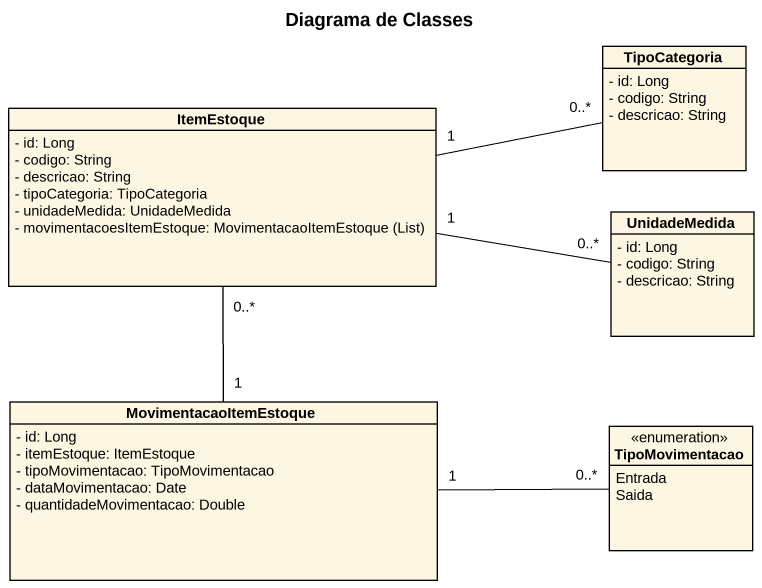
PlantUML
@startuml
title Diagrama de Classes
hide circle
hide empty members
skinparam classAttributeIconSize 0
class TipoCategoria {
  - id: Long
  - codigo: String
  - descricao: String
}
class ItemEstoque {
  - id: Long
  - codigo: String
  - descricao: String
  - tipoCategoria: TipoCategoria
  - unidadeMedida: UnidadeMedida
  {field} - movimentacoesItemEstoque: MovimentacaoItemEstoque (List)
}
class UnidadeMedida {
  - id: Long
  - codigo: String
  - descricao: String
}
class MovimentacaoItemEstoque {
  - id: Long
  - itemEstoque: ItemEstoque
  - tipoMovimentacao: TipoMovimentacao
  - dataMovimentacao: Date
  - quantidadeMovimentacao: Double
}
enum TipoMovimentacao {
  Entrada
  Saida
}
ItemEstoque "1" -right- "0..*" TipoCategoria
ItemEstoque "1" -right- "0..*" UnidadeMedida
ItemEstoque "0..*" -- "1" MovimentacaoItemEstoque
MovimentacaoItemEstoque "1" -right- "0..*" TipoMovimentacao
@enduml
